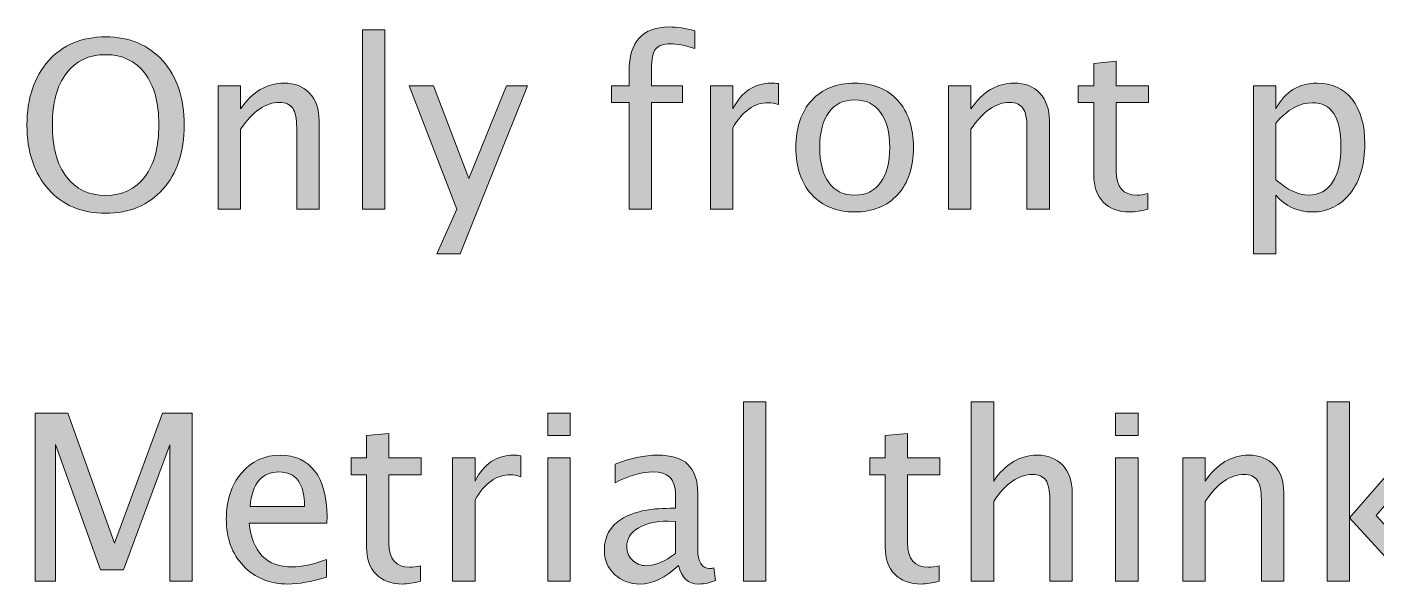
# Model space of a CAD drawing. Header units: inches. Extents: x 4 to 816, y 71 to 806.
# Drawn here: x 9.08 to 50.3, y 741.16 to 758.18 of the extents above; entities that cross this region are included whole.
import ezdxf

# ---------------------------------------------------------------- set-up
doc = ezdxf.new("R2010")
doc.units = ezdxf.units.IN
doc.header["$MEASUREMENT"] = 0
doc.layers.add('Layer 1', color=7, linetype='Continuous')

# ---------------------------------------------------------------- blocks, each defined once
blk = doc.blocks.new('block 344')
at = {"layer": 'Layer 1', "true_color": 0x231f20}
h = blk.add_hatch(color=250, dxfattribs=at)
h.dxf.hatch_style = 2
h.paths.add_polyline_path([(19.323, 752.614), (19.323, 758.09), (20.006, 758.09), (20.006, 752.614)])
h = blk.add_hatch(color=250, dxfattribs=at)
h.dxf.hatch_style = 2
edge = h.paths.add_edge_path()
edge.add_spline(control_points=[(27.462, 752.614), (27.462, 752.614), (27.462, 755.867), (27.462, 755.867), (27.462, 755.867), (26.928, 755.867), (26.928, 755.867), (26.928, 755.867), (26.928, 756.38), (26.928, 756.38), (26.928, 756.38), (27.462, 756.38), (27.462, 756.38), (27.462, 756.38), (27.462, 756.831), (27.462, 756.831), (27.462, 757.728), (27.871, 758.177), (28.689, 758.177), (28.918, 758.177), (29.178, 758.138), (29.47, 758.062), (29.47, 758.062), (29.47, 757.518), (29.47, 757.518), (29.161, 757.615), (28.914, 757.663), (28.729, 757.663), (28.504, 757.663), (28.351, 757.61), (28.268, 757.502), (28.186, 757.395), (28.145, 757.195), (28.145, 756.904), (28.145, 756.904), (28.145, 756.38), (28.145, 756.38), (28.145, 756.38), (29.088, 756.38), (29.088, 756.38), (29.088, 756.38), (29.088, 755.867), (29.088, 755.867), (29.088, 755.867), (28.145, 755.867), (28.145, 755.867), (28.145, 755.867), (28.145, 752.614), (28.145, 752.614), (28.145, 752.614), (27.462, 752.614), (27.462, 752.614)], knot_values=[0, 0, 0, 0, 1, 1, 1, 2, 2, 2, 3, 3, 3, 4, 4, 4, 5, 5, 5, 6, 6, 6, 7, 7, 7, 8, 8, 8, 9, 9, 9, 10, 10, 10, 11, 11, 11, 12, 12, 12, 13, 13, 13, 14, 14, 14, 15, 15, 15, 16, 16, 16, 17, 17, 17, 17], degree=3, periodic=1)
h = blk.add_hatch(color=250, dxfattribs=at)
h.dxf.hatch_style = 2
edge = h.paths.add_edge_path()
edge.add_spline(control_points=[(11.475, 752.486), (10.747, 752.486), (10.165, 752.73), (9.729, 753.219), (9.293, 753.708), (9.075, 754.362), (9.075, 755.18), (9.075, 755.999), (9.293, 756.653), (9.729, 757.141), (10.165, 757.63), (10.747, 757.875), (11.475, 757.875), (12.203, 757.875), (12.785, 757.63), (13.221, 757.141), (13.657, 756.653), (13.875, 755.999), (13.875, 755.18), (13.875, 754.362), (13.657, 753.708), (13.221, 753.219), (12.785, 752.73), (12.203, 752.486), (11.475, 752.486)], knot_values=[0, 0, 0, 0, 1, 1, 1, 2, 2, 2, 3, 3, 3, 4, 4, 4, 5, 5, 5, 6, 6, 6, 7, 7, 7, 8, 8, 8, 8], degree=3, periodic=1)
edge = h.paths.add_edge_path()
edge.add_spline(control_points=[(11.475, 753.03), (11.986, 753.03), (12.385, 753.221), (12.672, 753.601), (12.958, 753.981), (13.102, 754.51), (13.102, 755.187), (13.102, 755.86), (12.958, 756.386), (12.672, 756.763), (12.385, 757.141), (11.986, 757.331), (11.475, 757.331), (10.964, 757.331), (10.565, 757.141), (10.279, 756.763), (9.992, 756.386), (9.849, 755.86), (9.849, 755.187), (9.849, 754.51), (9.992, 753.981), (10.279, 753.601), (10.565, 753.221), (10.964, 753.03), (11.475, 753.03)], knot_values=[0, 0, 0, 0, 1, 1, 1, 2, 2, 2, 3, 3, 3, 4, 4, 4, 5, 5, 5, 6, 6, 6, 7, 7, 7, 8, 8, 8, 8], degree=3, periodic=1)
h = blk.add_hatch(color=250, dxfattribs=at)
h.dxf.hatch_style = 2
edge = h.paths.add_edge_path()
edge.add_spline(control_points=[(43.299, 752.614), (43.089, 752.556), (42.906, 752.527), (42.751, 752.527), (42.405, 752.527), (42.134, 752.627), (41.94, 752.826), (41.746, 753.024), (41.649, 753.301), (41.649, 753.655), (41.649, 753.655), (41.649, 755.867), (41.649, 755.867), (41.649, 755.867), (41.177, 755.867), (41.177, 755.867), (41.177, 755.867), (41.177, 756.38), (41.177, 756.38), (41.177, 756.38), (41.649, 756.38), (41.649, 756.38), (41.649, 756.38), (41.649, 757.064), (41.649, 757.064), (41.649, 757.064), (42.332, 757.129), (42.332, 757.129), (42.332, 757.129), (42.332, 756.38), (42.332, 756.38), (42.332, 756.38), (43.317, 756.38), (43.317, 756.38), (43.317, 756.38), (43.317, 755.867), (43.317, 755.867), (43.317, 755.867), (42.332, 755.867), (42.332, 755.867), (42.332, 755.867), (42.332, 753.779), (42.332, 753.779), (42.332, 753.287), (42.545, 753.041), (42.97, 753.041), (43.06, 753.041), (43.17, 753.056), (43.299, 753.086), (43.299, 753.086), (43.299, 752.614), (43.299, 752.614)], knot_values=[0, 0, 0, 0, 1, 1, 1, 2, 2, 2, 3, 3, 3, 4, 4, 4, 5, 5, 5, 6, 6, 6, 7, 7, 7, 8, 8, 8, 9, 9, 9, 10, 10, 10, 11, 11, 11, 12, 12, 12, 13, 13, 13, 14, 14, 14, 15, 15, 15, 16, 16, 16, 17, 17, 17, 17], degree=3, periodic=1)
h = blk.add_hatch(color=250, dxfattribs=at)
h.dxf.hatch_style = 2
edge = h.paths.add_edge_path()
edge.add_spline(control_points=[(14.915, 752.614), (14.915, 752.614), (14.915, 756.38), (14.915, 756.38), (14.915, 756.38), (15.598, 756.38), (15.598, 756.38), (15.598, 756.38), (15.598, 755.673), (15.598, 755.673), (15.959, 756.2), (16.401, 756.463), (16.923, 756.463), (17.251, 756.463), (17.512, 756.36), (17.705, 756.153), (17.898, 755.946), (17.995, 755.668), (17.995, 755.319), (17.995, 755.319), (17.995, 752.614), (17.995, 752.614), (17.995, 752.614), (17.311, 752.614), (17.311, 752.614), (17.311, 752.614), (17.311, 755.097), (17.311, 755.097), (17.311, 755.377), (17.27, 755.576), (17.188, 755.695), (17.106, 755.814), (16.97, 755.874), (16.781, 755.874), (16.362, 755.874), (15.968, 755.6), (15.598, 755.052), (15.598, 755.052), (15.598, 752.614), (15.598, 752.614), (15.598, 752.614), (14.915, 752.614), (14.915, 752.614)], knot_values=[0, 0, 0, 0, 1, 1, 1, 2, 2, 2, 3, 3, 3, 4, 4, 4, 5, 5, 5, 6, 6, 6, 7, 7, 7, 8, 8, 8, 9, 9, 9, 10, 10, 10, 11, 11, 11, 12, 12, 12, 13, 13, 13, 14, 14, 14, 14], degree=3, periodic=1)
h = blk.add_hatch(color=250, dxfattribs=at)
h.dxf.hatch_style = 2
edge = h.paths.add_edge_path()
edge.add_spline(control_points=[(29.945, 752.614), (29.945, 752.614), (29.945, 756.38), (29.945, 756.38), (29.945, 756.38), (30.628, 756.38), (30.628, 756.38), (30.628, 756.38), (30.628, 755.673), (30.628, 755.673), (30.898, 756.2), (31.291, 756.463), (31.807, 756.463), (31.876, 756.463), (31.949, 756.458), (32.025, 756.446), (32.025, 756.446), (32.025, 755.805), (32.025, 755.805), (31.908, 755.844), (31.804, 755.864), (31.713, 755.864), (31.281, 755.864), (30.919, 755.607), (30.628, 755.095), (30.628, 755.095), (30.628, 752.614), (30.628, 752.614), (30.628, 752.614), (29.945, 752.614), (29.945, 752.614)], knot_values=[0, 0, 0, 0, 1, 1, 1, 2, 2, 2, 3, 3, 3, 4, 4, 4, 5, 5, 5, 6, 6, 6, 7, 7, 7, 8, 8, 8, 9, 9, 9, 10, 10, 10, 10], degree=3, periodic=1)
h = blk.add_hatch(color=250, dxfattribs=at)
h.dxf.hatch_style = 2
edge = h.paths.add_edge_path()
edge.add_spline(control_points=[(34.349, 752.527), (33.796, 752.527), (33.359, 752.704), (33.036, 753.058), (32.714, 753.412), (32.553, 753.892), (32.553, 754.497), (32.553, 755.103), (32.714, 755.582), (33.036, 755.935), (33.359, 756.287), (33.796, 756.463), (34.349, 756.463), (34.901, 756.463), (35.339, 756.287), (35.661, 755.935), (35.984, 755.582), (36.145, 755.103), (36.145, 754.497), (36.145, 753.892), (35.984, 753.412), (35.661, 753.058), (35.339, 752.704), (34.901, 752.527), (34.349, 752.527)], knot_values=[0, 0, 0, 0, 1, 1, 1, 2, 2, 2, 3, 3, 3, 4, 4, 4, 5, 5, 5, 6, 6, 6, 7, 7, 7, 8, 8, 8, 8], degree=3, periodic=1)
edge = h.paths.add_edge_path()
edge.add_spline(control_points=[(34.347, 753.041), (34.686, 753.041), (34.949, 753.168), (35.136, 753.422), (35.323, 753.676), (35.417, 754.035), (35.417, 754.497), (35.417, 754.96), (35.323, 755.317), (35.136, 755.57), (34.949, 755.824), (34.686, 755.95), (34.347, 755.95), (34.008, 755.95), (33.745, 755.824), (33.559, 755.57), (33.374, 755.317), (33.281, 754.96), (33.281, 754.497), (33.281, 754.035), (33.374, 753.676), (33.559, 753.422), (33.745, 753.168), (34.008, 753.041), (34.347, 753.041)], knot_values=[0, 0, 0, 0, 1, 1, 1, 2, 2, 2, 3, 3, 3, 4, 4, 4, 5, 5, 5, 6, 6, 6, 7, 7, 7, 8, 8, 8, 8], degree=3, periodic=1)
h = blk.add_hatch(color=250, dxfattribs=at)
h.dxf.hatch_style = 2
edge = h.paths.add_edge_path()
edge.add_spline(control_points=[(37.213, 752.614), (37.213, 752.614), (37.213, 756.38), (37.213, 756.38), (37.213, 756.38), (37.896, 756.38), (37.896, 756.38), (37.896, 756.38), (37.896, 755.673), (37.896, 755.673), (38.257, 756.2), (38.699, 756.463), (39.221, 756.463), (39.549, 756.463), (39.81, 756.36), (40.003, 756.153), (40.196, 755.946), (40.293, 755.668), (40.293, 755.319), (40.293, 755.319), (40.293, 752.614), (40.293, 752.614), (40.293, 752.614), (39.609, 752.614), (39.609, 752.614), (39.609, 752.614), (39.609, 755.097), (39.609, 755.097), (39.609, 755.377), (39.568, 755.576), (39.486, 755.695), (39.404, 755.814), (39.268, 755.874), (39.079, 755.874), (38.661, 755.874), (38.266, 755.6), (37.896, 755.052), (37.896, 755.052), (37.896, 752.614), (37.896, 752.614), (37.896, 752.614), (37.213, 752.614), (37.213, 752.614)], knot_values=[0, 0, 0, 0, 1, 1, 1, 2, 2, 2, 3, 3, 3, 4, 4, 4, 5, 5, 5, 6, 6, 6, 7, 7, 7, 8, 8, 8, 9, 9, 9, 10, 10, 10, 11, 11, 11, 12, 12, 12, 13, 13, 13, 14, 14, 14, 14], degree=3, periodic=1)
h = blk.add_hatch(color=250, dxfattribs=at)
h.dxf.hatch_style = 2
edge = h.paths.add_edge_path()
edge.add_spline(control_points=[(46.524, 751.244), (46.524, 751.244), (46.524, 756.38), (46.524, 756.38), (46.524, 756.38), (47.207, 756.38), (47.207, 756.38), (47.207, 756.38), (47.207, 755.673), (47.207, 755.673), (47.487, 756.2), (47.907, 756.463), (48.466, 756.463), (48.919, 756.463), (49.276, 756.298), (49.536, 755.968), (49.796, 755.637), (49.926, 755.185), (49.926, 754.612), (49.926, 753.987), (49.779, 753.484), (49.484, 753.101), (49.189, 752.719), (48.802, 752.527), (48.321, 752.527), (47.874, 752.527), (47.503, 752.699), (47.207, 753.041), (47.207, 753.041), (47.207, 751.244), (47.207, 751.244), (47.207, 751.244), (46.524, 751.244), (46.524, 751.244)], knot_values=[0, 0, 0, 0, 1, 1, 1, 2, 2, 2, 3, 3, 3, 4, 4, 4, 5, 5, 5, 6, 6, 6, 7, 7, 7, 8, 8, 8, 9, 9, 9, 10, 10, 10, 11, 11, 11, 11], degree=3, periodic=1)
edge = h.paths.add_edge_path()
edge.add_spline(control_points=[(47.207, 753.512), (47.559, 753.198), (47.894, 753.041), (48.213, 753.041), (48.527, 753.041), (48.77, 753.172), (48.941, 753.434), (49.112, 753.696), (49.198, 754.065), (49.198, 754.54), (49.198, 755.423), (48.907, 755.864), (48.324, 755.864), (47.943, 755.864), (47.57, 755.657), (47.207, 755.243), (47.207, 755.243), (47.207, 753.512), (47.207, 753.512)], knot_values=[0, 0, 0, 0, 1, 1, 1, 2, 2, 2, 3, 3, 3, 4, 4, 4, 5, 5, 5, 6, 6, 6, 6], degree=3, periodic=1)
h = blk.add_hatch(color=250, dxfattribs=at)
h.dxf.hatch_style = 2
h.paths.add_polyline_path([(21.592, 751.244), (22.204, 752.615), (20.748, 756.38), (21.488, 756.38), (22.566, 753.546), (23.715, 756.38), (24.362, 756.38), (22.305, 751.244)])
at = {"layer": 'Layer 1', "lineweight": 0}
for points in [[(19.323, 752.614), (19.323, 758.09), (20.006, 758.09), (20.006, 752.614), (19.323, 752.614)], [(21.592, 751.244), (22.204, 752.615), (20.748, 756.38), (21.488, 756.38), (22.566, 753.546), (23.715, 756.38), (24.362, 756.38), (22.305, 751.244), (21.592, 751.244)]]:
    blk.add_lwpolyline(points, dxfattribs=at)
for points, knots in [([(27.462, 752.614), (27.462, 752.614), (27.462, 755.867), (27.462, 755.867), (27.462, 755.867), (26.928, 755.867), (26.928, 755.867), (26.928, 755.867), (26.928, 756.38), (26.928, 756.38), (26.928, 756.38), (27.462, 756.38), (27.462, 756.38), (27.462, 756.38), (27.462, 756.831), (27.462, 756.831), (27.462, 757.728), (27.871, 758.177), (28.689, 758.177), (28.918, 758.177), (29.178, 758.138), (29.47, 758.062), (29.47, 758.062), (29.47, 757.518), (29.47, 757.518), (29.161, 757.615), (28.914, 757.663), (28.729, 757.663), (28.504, 757.663), (28.351, 757.61), (28.268, 757.502), (28.186, 757.395), (28.145, 757.195), (28.145, 756.904), (28.145, 756.904), (28.145, 756.38), (28.145, 756.38), (28.145, 756.38), (29.088, 756.38), (29.088, 756.38), (29.088, 756.38), (29.088, 755.867), (29.088, 755.867), (29.088, 755.867), (28.145, 755.867), (28.145, 755.867), (28.145, 755.867), (28.145, 752.614), (28.145, 752.614), (28.145, 752.614), (27.462, 752.614), (27.462, 752.614)], [0, 0, 0, 0, 1, 1, 1, 2, 2, 2, 3, 3, 3, 4, 4, 4, 5, 5, 5, 6, 6, 6, 7, 7, 7, 8, 8, 8, 9, 9, 9, 10, 10, 10, 11, 11, 11, 12, 12, 12, 13, 13, 13, 14, 14, 14, 15, 15, 15, 16, 16, 16, 17, 17, 17, 17]), ([(11.475, 752.486), (10.747, 752.486), (10.165, 752.73), (9.729, 753.219), (9.293, 753.708), (9.075, 754.362), (9.075, 755.18), (9.075, 755.999), (9.293, 756.653), (9.729, 757.141), (10.165, 757.63), (10.747, 757.875), (11.475, 757.875), (12.203, 757.875), (12.785, 757.63), (13.221, 757.141), (13.657, 756.653), (13.875, 755.999), (13.875, 755.18), (13.875, 754.362), (13.657, 753.708), (13.221, 753.219), (12.785, 752.73), (12.203, 752.486), (11.475, 752.486)], [0, 0, 0, 0, 1, 1, 1, 2, 2, 2, 3, 3, 3, 4, 4, 4, 5, 5, 5, 6, 6, 6, 7, 7, 7, 8, 8, 8, 8]), ([(11.475, 753.03), (11.986, 753.03), (12.385, 753.221), (12.672, 753.601), (12.958, 753.981), (13.102, 754.51), (13.102, 755.187), (13.102, 755.86), (12.958, 756.386), (12.672, 756.763), (12.385, 757.141), (11.986, 757.331), (11.475, 757.331), (10.964, 757.331), (10.565, 757.141), (10.279, 756.763), (9.992, 756.386), (9.849, 755.86), (9.849, 755.187), (9.849, 754.51), (9.992, 753.981), (10.279, 753.601), (10.565, 753.221), (10.964, 753.03), (11.475, 753.03)], [0, 0, 0, 0, 1, 1, 1, 2, 2, 2, 3, 3, 3, 4, 4, 4, 5, 5, 5, 6, 6, 6, 7, 7, 7, 8, 8, 8, 8]), ([(43.299, 752.614), (43.089, 752.556), (42.906, 752.527), (42.751, 752.527), (42.405, 752.527), (42.134, 752.627), (41.94, 752.826), (41.746, 753.024), (41.649, 753.301), (41.649, 753.655), (41.649, 753.655), (41.649, 755.867), (41.649, 755.867), (41.649, 755.867), (41.177, 755.867), (41.177, 755.867), (41.177, 755.867), (41.177, 756.38), (41.177, 756.38), (41.177, 756.38), (41.649, 756.38), (41.649, 756.38), (41.649, 756.38), (41.649, 757.064), (41.649, 757.064), (41.649, 757.064), (42.332, 757.129), (42.332, 757.129), (42.332, 757.129), (42.332, 756.38), (42.332, 756.38), (42.332, 756.38), (43.317, 756.38), (43.317, 756.38), (43.317, 756.38), (43.317, 755.867), (43.317, 755.867), (43.317, 755.867), (42.332, 755.867), (42.332, 755.867), (42.332, 755.867), (42.332, 753.779), (42.332, 753.779), (42.332, 753.287), (42.545, 753.041), (42.97, 753.041), (43.06, 753.041), (43.17, 753.056), (43.299, 753.086), (43.299, 753.086), (43.299, 752.614), (43.299, 752.614)], [0, 0, 0, 0, 1, 1, 1, 2, 2, 2, 3, 3, 3, 4, 4, 4, 5, 5, 5, 6, 6, 6, 7, 7, 7, 8, 8, 8, 9, 9, 9, 10, 10, 10, 11, 11, 11, 12, 12, 12, 13, 13, 13, 14, 14, 14, 15, 15, 15, 16, 16, 16, 17, 17, 17, 17]), ([(14.915, 752.614), (14.915, 752.614), (14.915, 756.38), (14.915, 756.38), (14.915, 756.38), (15.598, 756.38), (15.598, 756.38), (15.598, 756.38), (15.598, 755.673), (15.598, 755.673), (15.959, 756.2), (16.401, 756.463), (16.923, 756.463), (17.251, 756.463), (17.512, 756.36), (17.705, 756.153), (17.898, 755.946), (17.995, 755.668), (17.995, 755.319), (17.995, 755.319), (17.995, 752.614), (17.995, 752.614), (17.995, 752.614), (17.311, 752.614), (17.311, 752.614), (17.311, 752.614), (17.311, 755.097), (17.311, 755.097), (17.311, 755.377), (17.27, 755.576), (17.188, 755.695), (17.106, 755.814), (16.97, 755.874), (16.781, 755.874), (16.362, 755.874), (15.968, 755.6), (15.598, 755.052), (15.598, 755.052), (15.598, 752.614), (15.598, 752.614), (15.598, 752.614), (14.915, 752.614), (14.915, 752.614)], [0, 0, 0, 0, 1, 1, 1, 2, 2, 2, 3, 3, 3, 4, 4, 4, 5, 5, 5, 6, 6, 6, 7, 7, 7, 8, 8, 8, 9, 9, 9, 10, 10, 10, 11, 11, 11, 12, 12, 12, 13, 13, 13, 14, 14, 14, 14]), ([(29.945, 752.614), (29.945, 752.614), (29.945, 756.38), (29.945, 756.38), (29.945, 756.38), (30.628, 756.38), (30.628, 756.38), (30.628, 756.38), (30.628, 755.673), (30.628, 755.673), (30.898, 756.2), (31.291, 756.463), (31.807, 756.463), (31.876, 756.463), (31.949, 756.458), (32.025, 756.446), (32.025, 756.446), (32.025, 755.805), (32.025, 755.805), (31.908, 755.844), (31.804, 755.864), (31.713, 755.864), (31.281, 755.864), (30.919, 755.607), (30.628, 755.095), (30.628, 755.095), (30.628, 752.614), (30.628, 752.614), (30.628, 752.614), (29.945, 752.614), (29.945, 752.614)], [0, 0, 0, 0, 1, 1, 1, 2, 2, 2, 3, 3, 3, 4, 4, 4, 5, 5, 5, 6, 6, 6, 7, 7, 7, 8, 8, 8, 9, 9, 9, 10, 10, 10, 10]), ([(34.349, 752.527), (33.796, 752.527), (33.359, 752.704), (33.036, 753.058), (32.714, 753.412), (32.553, 753.892), (32.553, 754.497), (32.553, 755.103), (32.714, 755.582), (33.036, 755.935), (33.359, 756.287), (33.796, 756.463), (34.349, 756.463), (34.901, 756.463), (35.339, 756.287), (35.661, 755.935), (35.984, 755.582), (36.145, 755.103), (36.145, 754.497), (36.145, 753.892), (35.984, 753.412), (35.661, 753.058), (35.339, 752.704), (34.901, 752.527), (34.349, 752.527)], [0, 0, 0, 0, 1, 1, 1, 2, 2, 2, 3, 3, 3, 4, 4, 4, 5, 5, 5, 6, 6, 6, 7, 7, 7, 8, 8, 8, 8]), ([(37.213, 752.614), (37.213, 752.614), (37.213, 756.38), (37.213, 756.38), (37.213, 756.38), (37.896, 756.38), (37.896, 756.38), (37.896, 756.38), (37.896, 755.673), (37.896, 755.673), (38.257, 756.2), (38.699, 756.463), (39.221, 756.463), (39.549, 756.463), (39.81, 756.36), (40.003, 756.153), (40.196, 755.946), (40.293, 755.668), (40.293, 755.319), (40.293, 755.319), (40.293, 752.614), (40.293, 752.614), (40.293, 752.614), (39.609, 752.614), (39.609, 752.614), (39.609, 752.614), (39.609, 755.097), (39.609, 755.097), (39.609, 755.377), (39.568, 755.576), (39.486, 755.695), (39.404, 755.814), (39.268, 755.874), (39.079, 755.874), (38.661, 755.874), (38.266, 755.6), (37.896, 755.052), (37.896, 755.052), (37.896, 752.614), (37.896, 752.614), (37.896, 752.614), (37.213, 752.614), (37.213, 752.614)], [0, 0, 0, 0, 1, 1, 1, 2, 2, 2, 3, 3, 3, 4, 4, 4, 5, 5, 5, 6, 6, 6, 7, 7, 7, 8, 8, 8, 9, 9, 9, 10, 10, 10, 11, 11, 11, 12, 12, 12, 13, 13, 13, 14, 14, 14, 14]), ([(46.524, 751.244), (46.524, 751.244), (46.524, 756.38), (46.524, 756.38), (46.524, 756.38), (47.207, 756.38), (47.207, 756.38), (47.207, 756.38), (47.207, 755.673), (47.207, 755.673), (47.487, 756.2), (47.907, 756.463), (48.466, 756.463), (48.919, 756.463), (49.276, 756.298), (49.536, 755.968), (49.796, 755.637), (49.926, 755.185), (49.926, 754.612), (49.926, 753.987), (49.779, 753.484), (49.484, 753.101), (49.189, 752.719), (48.802, 752.527), (48.321, 752.527), (47.874, 752.527), (47.503, 752.699), (47.207, 753.041), (47.207, 753.041), (47.207, 751.244), (47.207, 751.244), (47.207, 751.244), (46.524, 751.244), (46.524, 751.244)], [0, 0, 0, 0, 1, 1, 1, 2, 2, 2, 3, 3, 3, 4, 4, 4, 5, 5, 5, 6, 6, 6, 7, 7, 7, 8, 8, 8, 9, 9, 9, 10, 10, 10, 11, 11, 11, 11]), ([(34.347, 753.041), (34.686, 753.041), (34.949, 753.168), (35.136, 753.422), (35.323, 753.676), (35.417, 754.035), (35.417, 754.497), (35.417, 754.96), (35.323, 755.317), (35.136, 755.57), (34.949, 755.824), (34.686, 755.95), (34.347, 755.95), (34.008, 755.95), (33.745, 755.824), (33.559, 755.57), (33.374, 755.317), (33.281, 754.96), (33.281, 754.497), (33.281, 754.035), (33.374, 753.676), (33.559, 753.422), (33.745, 753.168), (34.008, 753.041), (34.347, 753.041)], [0, 0, 0, 0, 1, 1, 1, 2, 2, 2, 3, 3, 3, 4, 4, 4, 5, 5, 5, 6, 6, 6, 7, 7, 7, 8, 8, 8, 8]), ([(47.207, 753.512), (47.559, 753.198), (47.894, 753.041), (48.213, 753.041), (48.527, 753.041), (48.77, 753.172), (48.941, 753.434), (49.112, 753.696), (49.198, 754.065), (49.198, 754.54), (49.198, 755.423), (48.907, 755.864), (48.324, 755.864), (47.943, 755.864), (47.57, 755.657), (47.207, 755.243), (47.207, 755.243), (47.207, 753.512), (47.207, 753.512)], [0, 0, 0, 0, 1, 1, 1, 2, 2, 2, 3, 3, 3, 4, 4, 4, 5, 5, 5, 6, 6, 6, 6])]:
    blk.add_open_spline(points, degree=3, knots=knots, dxfattribs=at)
blk = doc.blocks.new('block 343')
at = {"layer": 'Layer 1'}
blk.add_blockref('block 344', (0, 0), dxfattribs=at)
blk = doc.blocks.new('block 346')
at = {"layer": 'Layer 1', "true_color": 0x231f20}
h = blk.add_hatch(color=250, dxfattribs=at)
h.dxf.hatch_style = 2
h.paths.add_polyline_path([(30.953, 741.25), (30.953, 746.726), (31.636, 746.726), (31.636, 741.25)])
h = blk.add_hatch(color=250, dxfattribs=at)
h.dxf.hatch_style = 2
edge = h.paths.add_edge_path()
edge.add_spline(control_points=[(37.91, 741.25), (37.91, 741.25), (37.91, 746.726), (37.91, 746.726), (37.91, 746.726), (38.593, 746.726), (38.593, 746.726), (38.593, 746.726), (38.593, 744.309), (38.593, 744.309), (38.954, 744.836), (39.395, 745.099), (39.918, 745.099), (40.246, 745.099), (40.507, 744.996), (40.7, 744.789), (40.893, 744.582), (40.989, 744.304), (40.989, 743.955), (40.989, 743.955), (40.989, 741.25), (40.989, 741.25), (40.989, 741.25), (40.306, 741.25), (40.306, 741.25), (40.306, 741.25), (40.306, 743.733), (40.306, 743.733), (40.306, 744.013), (40.265, 744.212), (40.183, 744.331), (40.101, 744.45), (39.965, 744.51), (39.776, 744.51), (39.357, 744.51), (38.963, 744.236), (38.593, 743.688), (38.593, 743.688), (38.593, 741.25), (38.593, 741.25), (38.593, 741.25), (37.91, 741.25), (37.91, 741.25)], knot_values=[0, 0, 0, 0, 1, 1, 1, 2, 2, 2, 3, 3, 3, 4, 4, 4, 5, 5, 5, 6, 6, 6, 7, 7, 7, 8, 8, 8, 9, 9, 9, 10, 10, 10, 11, 11, 11, 12, 12, 12, 13, 13, 13, 14, 14, 14, 14], degree=3, periodic=1)
h = blk.add_hatch(color=250, dxfattribs=at)
h.dxf.hatch_style = 2
h.paths.add_polyline_path([(48.778, 741.25), (48.778, 746.726), (49.461, 746.726), (49.461, 743.189), (51.056, 745.016), (51.793, 745.016), (50.267, 743.258), (52.108, 741.25), (51.233, 741.25), (49.461, 743.182), (49.461, 741.25)])
h = blk.add_hatch(color=250, dxfattribs=at)
h.dxf.hatch_style = 2
h.paths.add_polyline_path([(9.321, 741.25), (9.321, 746.383), (10.326, 746.383), (11.75, 742.412), (13.213, 746.383), (14.117, 746.383), (14.117, 741.25), (13.434, 741.25), (13.434, 745.419), (12.021, 741.594), (11.317, 741.594), (9.945, 745.429), (9.945, 741.25)])
h = blk.add_hatch(color=250, dxfattribs=at)
h.dxf.hatch_style = 2
h.paths.add_polyline_path([(24.978, 745.7), (24.978, 746.383), (25.661, 746.383), (25.661, 745.7)])
h.paths.add_polyline_path([(24.978, 741.25), (24.978, 745.016), (25.661, 745.016), (25.661, 741.25)])
h = blk.add_hatch(color=250, dxfattribs=at)
h.dxf.hatch_style = 2
h.paths.add_polyline_path([(42.317, 745.7), (42.317, 746.383), (43, 746.383), (43, 745.7)])
h.paths.add_polyline_path([(42.317, 741.25), (42.317, 745.016), (43, 745.016), (43, 741.25)])
h = blk.add_hatch(color=250, dxfattribs=at)
h.dxf.hatch_style = 2
edge = h.paths.add_edge_path()
edge.add_spline(control_points=[(21.094, 741.25), (20.884, 741.192), (20.701, 741.163), (20.546, 741.163), (20.2, 741.163), (19.929, 741.263), (19.735, 741.462), (19.541, 741.661), (19.444, 741.937), (19.444, 742.291), (19.444, 742.291), (19.444, 744.503), (19.444, 744.503), (19.444, 744.503), (18.972, 744.503), (18.972, 744.503), (18.972, 744.503), (18.972, 745.016), (18.972, 745.016), (18.972, 745.016), (19.444, 745.016), (19.444, 745.016), (19.444, 745.016), (19.444, 745.7), (19.444, 745.7), (19.444, 745.7), (20.127, 745.765), (20.127, 745.765), (20.127, 745.765), (20.127, 745.016), (20.127, 745.016), (20.127, 745.016), (21.112, 745.016), (21.112, 745.016), (21.112, 745.016), (21.112, 744.503), (21.112, 744.503), (21.112, 744.503), (20.127, 744.503), (20.127, 744.503), (20.127, 744.503), (20.127, 742.415), (20.127, 742.415), (20.127, 741.923), (20.339, 741.677), (20.765, 741.677), (20.855, 741.677), (20.965, 741.692), (21.094, 741.722), (21.094, 741.722), (21.094, 741.25), (21.094, 741.25)], knot_values=[0, 0, 0, 0, 1, 1, 1, 2, 2, 2, 3, 3, 3, 4, 4, 4, 5, 5, 5, 6, 6, 6, 7, 7, 7, 8, 8, 8, 9, 9, 9, 10, 10, 10, 11, 11, 11, 12, 12, 12, 13, 13, 13, 14, 14, 14, 15, 15, 15, 16, 16, 16, 17, 17, 17, 17], degree=3, periodic=1)
h = blk.add_hatch(color=250, dxfattribs=at)
h.dxf.hatch_style = 2
edge = h.paths.add_edge_path()
edge.add_spline(control_points=[(36.932, 741.25), (36.721, 741.192), (36.539, 741.163), (36.384, 741.163), (36.037, 741.163), (35.767, 741.263), (35.573, 741.462), (35.378, 741.661), (35.281, 741.937), (35.281, 742.291), (35.281, 742.291), (35.281, 744.503), (35.281, 744.503), (35.281, 744.503), (34.81, 744.503), (34.81, 744.503), (34.81, 744.503), (34.81, 745.016), (34.81, 745.016), (34.81, 745.016), (35.281, 745.016), (35.281, 745.016), (35.281, 745.016), (35.281, 745.7), (35.281, 745.7), (35.281, 745.7), (35.964, 745.765), (35.964, 745.765), (35.964, 745.765), (35.964, 745.016), (35.964, 745.016), (35.964, 745.016), (36.949, 745.016), (36.949, 745.016), (36.949, 745.016), (36.949, 744.503), (36.949, 744.503), (36.949, 744.503), (35.964, 744.503), (35.964, 744.503), (35.964, 744.503), (35.964, 742.415), (35.964, 742.415), (35.964, 741.923), (36.177, 741.677), (36.602, 741.677), (36.693, 741.677), (36.802, 741.692), (36.932, 741.722), (36.932, 741.722), (36.932, 741.25), (36.932, 741.25)], knot_values=[0, 0, 0, 0, 1, 1, 1, 2, 2, 2, 3, 3, 3, 4, 4, 4, 5, 5, 5, 6, 6, 6, 7, 7, 7, 8, 8, 8, 9, 9, 9, 10, 10, 10, 11, 11, 11, 12, 12, 12, 13, 13, 13, 14, 14, 14, 15, 15, 15, 16, 16, 16, 17, 17, 17, 17], degree=3, periodic=1)
h = blk.add_hatch(color=250, dxfattribs=at)
h.dxf.hatch_style = 2
edge = h.paths.add_edge_path()
edge.add_spline(control_points=[(18.22, 741.371), (17.762, 741.233), (17.37, 741.163), (17.044, 741.163), (16.487, 741.163), (16.034, 741.348), (15.685, 741.716), (15.335, 742.085), (15.161, 742.562), (15.161, 743.149), (15.161, 743.719), (15.315, 744.187), (15.624, 744.552), (15.933, 744.917), (16.327, 745.099), (16.808, 745.099), (17.264, 745.099), (17.616, 744.937), (17.864, 744.612), (18.113, 744.287), (18.237, 743.827), (18.237, 743.23), (18.237, 743.23), (18.234, 743.022), (18.234, 743.022), (18.234, 743.022), (15.858, 743.022), (15.858, 743.022), (15.957, 742.13), (16.396, 741.684), (17.172, 741.684), (17.457, 741.684), (17.806, 741.761), (18.22, 741.916), (18.22, 741.916), (18.22, 741.371), (18.22, 741.371)], knot_values=[0, 0, 0, 0, 1, 1, 1, 2, 2, 2, 3, 3, 3, 4, 4, 4, 5, 5, 5, 6, 6, 6, 7, 7, 7, 8, 8, 8, 9, 9, 9, 10, 10, 10, 11, 11, 11, 12, 12, 12, 12], degree=3, periodic=1)
edge = h.paths.add_edge_path()
edge.add_spline(control_points=[(15.889, 743.535), (15.889, 743.535), (17.55, 743.535), (17.55, 743.535), (17.55, 744.236), (17.289, 744.586), (16.767, 744.586), (16.242, 744.586), (15.949, 744.236), (15.889, 743.535)], knot_values=[0, 0, 0, 0, 1, 1, 1, 2, 2, 2, 3, 3, 3, 3], degree=3, periodic=1)
h = blk.add_hatch(color=250, dxfattribs=at)
h.dxf.hatch_style = 2
edge = h.paths.add_edge_path()
edge.add_spline(control_points=[(22.072, 741.25), (22.072, 741.25), (22.072, 745.016), (22.072, 745.016), (22.072, 745.016), (22.755, 745.016), (22.755, 745.016), (22.755, 745.016), (22.755, 744.309), (22.755, 744.309), (23.026, 744.836), (23.419, 745.099), (23.934, 745.099), (24.004, 745.099), (24.077, 745.094), (24.153, 745.082), (24.153, 745.082), (24.153, 744.441), (24.153, 744.441), (24.035, 744.48), (23.931, 744.5), (23.841, 744.5), (23.408, 744.5), (23.047, 744.243), (22.755, 743.731), (22.755, 743.731), (22.755, 741.25), (22.755, 741.25), (22.755, 741.25), (22.072, 741.25), (22.072, 741.25)], knot_values=[0, 0, 0, 0, 1, 1, 1, 2, 2, 2, 3, 3, 3, 4, 4, 4, 5, 5, 5, 6, 6, 6, 7, 7, 7, 8, 8, 8, 9, 9, 9, 10, 10, 10, 10], degree=3, periodic=1)
h = blk.add_hatch(color=250, dxfattribs=at)
h.dxf.hatch_style = 2
edge = h.paths.add_edge_path()
edge.add_spline(control_points=[(28.973, 741.729), (28.564, 741.352), (28.17, 741.163), (27.791, 741.163), (27.479, 741.163), (27.22, 741.261), (27.014, 741.457), (26.808, 741.652), (26.705, 741.899), (26.705, 742.197), (26.705, 742.608), (26.878, 742.925), (27.224, 743.145), (27.569, 743.366), (28.066, 743.476), (28.713, 743.476), (28.713, 743.476), (28.873, 743.476), (28.873, 743.476), (28.873, 743.476), (28.873, 743.931), (28.873, 743.931), (28.873, 744.368), (28.645, 744.586), (28.189, 744.586), (27.836, 744.586), (27.45, 744.475), (27.031, 744.253), (27.031, 744.253), (27.031, 744.819), (27.031, 744.819), (27.491, 745.006), (27.925, 745.099), (28.332, 745.099), (28.75, 745.099), (29.059, 745.004), (29.258, 744.813), (29.456, 744.623), (29.556, 744.328), (29.556, 743.931), (29.556, 743.931), (29.556, 742.225), (29.556, 742.225), (29.556, 741.834), (29.676, 741.638), (29.917, 741.638), (29.946, 741.638), (29.99, 741.643), (30.048, 741.653), (30.048, 741.653), (30.097, 741.274), (30.097, 741.274), (29.942, 741.201), (29.771, 741.163), (29.584, 741.163), (29.265, 741.163), (29.061, 741.352), (28.973, 741.729)], knot_values=[0, 0, 0, 0, 1, 1, 1, 2, 2, 2, 3, 3, 3, 4, 4, 4, 5, 5, 5, 6, 6, 6, 7, 7, 7, 8, 8, 8, 9, 9, 9, 10, 10, 10, 11, 11, 11, 12, 12, 12, 13, 13, 13, 14, 14, 14, 15, 15, 15, 16, 16, 16, 17, 17, 17, 18, 18, 18, 19, 19, 19, 19], degree=3, periodic=1)
edge = h.paths.add_edge_path()
edge.add_spline(control_points=[(28.873, 742.1), (28.873, 742.1), (28.873, 743.074), (28.873, 743.074), (28.873, 743.074), (28.654, 743.081), (28.654, 743.081), (28.275, 743.081), (27.969, 743.011), (27.737, 742.87), (27.505, 742.728), (27.389, 742.541), (27.389, 742.308), (27.389, 742.144), (27.446, 742.005), (27.562, 741.892), (27.677, 741.778), (27.818, 741.722), (27.985, 741.722), (28.269, 741.722), (28.565, 741.848), (28.873, 742.1)], knot_values=[0, 0, 0, 0, 1, 1, 1, 2, 2, 2, 3, 3, 3, 4, 4, 4, 5, 5, 5, 6, 6, 6, 7, 7, 7, 7], degree=3, periodic=1)
h = blk.add_hatch(color=250, dxfattribs=at)
h.dxf.hatch_style = 2
edge = h.paths.add_edge_path()
edge.add_spline(control_points=[(44.37, 741.25), (44.37, 741.25), (44.37, 745.016), (44.37, 745.016), (44.37, 745.016), (45.053, 745.016), (45.053, 745.016), (45.053, 745.016), (45.053, 744.309), (45.053, 744.309), (45.414, 744.836), (45.856, 745.099), (46.378, 745.099), (46.706, 745.099), (46.967, 744.996), (47.16, 744.789), (47.353, 744.582), (47.45, 744.304), (47.45, 743.955), (47.45, 743.955), (47.45, 741.25), (47.45, 741.25), (47.45, 741.25), (46.766, 741.25), (46.766, 741.25), (46.766, 741.25), (46.766, 743.733), (46.766, 743.733), (46.766, 744.013), (46.725, 744.212), (46.643, 744.331), (46.561, 744.45), (46.425, 744.51), (46.236, 744.51), (45.818, 744.51), (45.423, 744.236), (45.053, 743.688), (45.053, 743.688), (45.053, 741.25), (45.053, 741.25), (45.053, 741.25), (44.37, 741.25), (44.37, 741.25)], knot_values=[0, 0, 0, 0, 1, 1, 1, 2, 2, 2, 3, 3, 3, 4, 4, 4, 5, 5, 5, 6, 6, 6, 7, 7, 7, 8, 8, 8, 9, 9, 9, 10, 10, 10, 11, 11, 11, 12, 12, 12, 13, 13, 13, 14, 14, 14, 14], degree=3, periodic=1)
at = {"layer": 'Layer 1', "lineweight": 0}
for points in [[(30.953, 741.25), (30.953, 746.726), (31.636, 746.726), (31.636, 741.25), (30.953, 741.25)], [(48.778, 741.25), (48.778, 746.726), (49.461, 746.726), (49.461, 743.189), (51.056, 745.016), (51.793, 745.016), (50.267, 743.258), (52.108, 741.25), (51.233, 741.25), (49.461, 743.182), (49.461, 741.25), (48.778, 741.25)], [(9.321, 741.25), (9.321, 746.383), (10.326, 746.383), (11.75, 742.412), (13.213, 746.383), (14.117, 746.383), (14.117, 741.25), (13.434, 741.25), (13.434, 745.419), (12.021, 741.594), (11.317, 741.594), (9.945, 745.429), (9.945, 741.25), (9.321, 741.25)], [(24.978, 745.7), (24.978, 746.383), (25.661, 746.383), (25.661, 745.7), (24.978, 745.7)], [(42.317, 745.7), (42.317, 746.383), (43, 746.383), (43, 745.7), (42.317, 745.7)], [(24.978, 741.25), (24.978, 745.016), (25.661, 745.016), (25.661, 741.25), (24.978, 741.25)], [(42.317, 741.25), (42.317, 745.016), (43, 745.016), (43, 741.25), (42.317, 741.25)]]:
    blk.add_lwpolyline(points, dxfattribs=at)
for points, knots in [([(37.91, 741.25), (37.91, 741.25), (37.91, 746.726), (37.91, 746.726), (37.91, 746.726), (38.593, 746.726), (38.593, 746.726), (38.593, 746.726), (38.593, 744.309), (38.593, 744.309), (38.954, 744.836), (39.395, 745.099), (39.918, 745.099), (40.246, 745.099), (40.507, 744.996), (40.7, 744.789), (40.893, 744.582), (40.989, 744.304), (40.989, 743.955), (40.989, 743.955), (40.989, 741.25), (40.989, 741.25), (40.989, 741.25), (40.306, 741.25), (40.306, 741.25), (40.306, 741.25), (40.306, 743.733), (40.306, 743.733), (40.306, 744.013), (40.265, 744.212), (40.183, 744.331), (40.101, 744.45), (39.965, 744.51), (39.776, 744.51), (39.357, 744.51), (38.963, 744.236), (38.593, 743.688), (38.593, 743.688), (38.593, 741.25), (38.593, 741.25), (38.593, 741.25), (37.91, 741.25), (37.91, 741.25)], [0, 0, 0, 0, 1, 1, 1, 2, 2, 2, 3, 3, 3, 4, 4, 4, 5, 5, 5, 6, 6, 6, 7, 7, 7, 8, 8, 8, 9, 9, 9, 10, 10, 10, 11, 11, 11, 12, 12, 12, 13, 13, 13, 14, 14, 14, 14]), ([(21.094, 741.25), (20.884, 741.192), (20.701, 741.163), (20.546, 741.163), (20.2, 741.163), (19.929, 741.263), (19.735, 741.462), (19.541, 741.661), (19.444, 741.937), (19.444, 742.291), (19.444, 742.291), (19.444, 744.503), (19.444, 744.503), (19.444, 744.503), (18.972, 744.503), (18.972, 744.503), (18.972, 744.503), (18.972, 745.016), (18.972, 745.016), (18.972, 745.016), (19.444, 745.016), (19.444, 745.016), (19.444, 745.016), (19.444, 745.7), (19.444, 745.7), (19.444, 745.7), (20.127, 745.765), (20.127, 745.765), (20.127, 745.765), (20.127, 745.016), (20.127, 745.016), (20.127, 745.016), (21.112, 745.016), (21.112, 745.016), (21.112, 745.016), (21.112, 744.503), (21.112, 744.503), (21.112, 744.503), (20.127, 744.503), (20.127, 744.503), (20.127, 744.503), (20.127, 742.415), (20.127, 742.415), (20.127, 741.923), (20.339, 741.677), (20.765, 741.677), (20.855, 741.677), (20.965, 741.692), (21.094, 741.722), (21.094, 741.722), (21.094, 741.25), (21.094, 741.25)], [0, 0, 0, 0, 1, 1, 1, 2, 2, 2, 3, 3, 3, 4, 4, 4, 5, 5, 5, 6, 6, 6, 7, 7, 7, 8, 8, 8, 9, 9, 9, 10, 10, 10, 11, 11, 11, 12, 12, 12, 13, 13, 13, 14, 14, 14, 15, 15, 15, 16, 16, 16, 17, 17, 17, 17]), ([(36.932, 741.25), (36.721, 741.192), (36.539, 741.163), (36.384, 741.163), (36.037, 741.163), (35.767, 741.263), (35.573, 741.462), (35.378, 741.661), (35.281, 741.937), (35.281, 742.291), (35.281, 742.291), (35.281, 744.503), (35.281, 744.503), (35.281, 744.503), (34.81, 744.503), (34.81, 744.503), (34.81, 744.503), (34.81, 745.016), (34.81, 745.016), (34.81, 745.016), (35.281, 745.016), (35.281, 745.016), (35.281, 745.016), (35.281, 745.7), (35.281, 745.7), (35.281, 745.7), (35.964, 745.765), (35.964, 745.765), (35.964, 745.765), (35.964, 745.016), (35.964, 745.016), (35.964, 745.016), (36.949, 745.016), (36.949, 745.016), (36.949, 745.016), (36.949, 744.503), (36.949, 744.503), (36.949, 744.503), (35.964, 744.503), (35.964, 744.503), (35.964, 744.503), (35.964, 742.415), (35.964, 742.415), (35.964, 741.923), (36.177, 741.677), (36.602, 741.677), (36.693, 741.677), (36.802, 741.692), (36.932, 741.722), (36.932, 741.722), (36.932, 741.25), (36.932, 741.25)], [0, 0, 0, 0, 1, 1, 1, 2, 2, 2, 3, 3, 3, 4, 4, 4, 5, 5, 5, 6, 6, 6, 7, 7, 7, 8, 8, 8, 9, 9, 9, 10, 10, 10, 11, 11, 11, 12, 12, 12, 13, 13, 13, 14, 14, 14, 15, 15, 15, 16, 16, 16, 17, 17, 17, 17]), ([(18.22, 741.371), (17.762, 741.233), (17.37, 741.163), (17.044, 741.163), (16.487, 741.163), (16.034, 741.348), (15.685, 741.716), (15.335, 742.085), (15.161, 742.562), (15.161, 743.149), (15.161, 743.719), (15.315, 744.187), (15.624, 744.552), (15.933, 744.917), (16.327, 745.099), (16.808, 745.099), (17.264, 745.099), (17.616, 744.937), (17.864, 744.612), (18.113, 744.287), (18.237, 743.827), (18.237, 743.23), (18.237, 743.23), (18.234, 743.022), (18.234, 743.022), (18.234, 743.022), (15.858, 743.022), (15.858, 743.022), (15.957, 742.13), (16.396, 741.684), (17.172, 741.684), (17.457, 741.684), (17.806, 741.761), (18.22, 741.916), (18.22, 741.916), (18.22, 741.371), (18.22, 741.371)], [0, 0, 0, 0, 1, 1, 1, 2, 2, 2, 3, 3, 3, 4, 4, 4, 5, 5, 5, 6, 6, 6, 7, 7, 7, 8, 8, 8, 9, 9, 9, 10, 10, 10, 11, 11, 11, 12, 12, 12, 12]), ([(22.072, 741.25), (22.072, 741.25), (22.072, 745.016), (22.072, 745.016), (22.072, 745.016), (22.755, 745.016), (22.755, 745.016), (22.755, 745.016), (22.755, 744.309), (22.755, 744.309), (23.026, 744.836), (23.419, 745.099), (23.934, 745.099), (24.004, 745.099), (24.077, 745.094), (24.153, 745.082), (24.153, 745.082), (24.153, 744.441), (24.153, 744.441), (24.035, 744.48), (23.931, 744.5), (23.841, 744.5), (23.408, 744.5), (23.047, 744.243), (22.755, 743.731), (22.755, 743.731), (22.755, 741.25), (22.755, 741.25), (22.755, 741.25), (22.072, 741.25), (22.072, 741.25)], [0, 0, 0, 0, 1, 1, 1, 2, 2, 2, 3, 3, 3, 4, 4, 4, 5, 5, 5, 6, 6, 6, 7, 7, 7, 8, 8, 8, 9, 9, 9, 10, 10, 10, 10]), ([(28.973, 741.729), (28.564, 741.352), (28.17, 741.163), (27.791, 741.163), (27.479, 741.163), (27.22, 741.261), (27.014, 741.457), (26.808, 741.652), (26.705, 741.899), (26.705, 742.197), (26.705, 742.608), (26.878, 742.925), (27.224, 743.145), (27.569, 743.366), (28.066, 743.476), (28.713, 743.476), (28.713, 743.476), (28.873, 743.476), (28.873, 743.476), (28.873, 743.476), (28.873, 743.931), (28.873, 743.931), (28.873, 744.368), (28.645, 744.586), (28.189, 744.586), (27.836, 744.586), (27.45, 744.475), (27.031, 744.253), (27.031, 744.253), (27.031, 744.819), (27.031, 744.819), (27.491, 745.006), (27.925, 745.099), (28.332, 745.099), (28.75, 745.099), (29.059, 745.004), (29.258, 744.813), (29.456, 744.623), (29.556, 744.328), (29.556, 743.931), (29.556, 743.931), (29.556, 742.225), (29.556, 742.225), (29.556, 741.834), (29.676, 741.638), (29.917, 741.638), (29.946, 741.638), (29.99, 741.643), (30.048, 741.653), (30.048, 741.653), (30.097, 741.274), (30.097, 741.274), (29.942, 741.201), (29.771, 741.163), (29.584, 741.163), (29.265, 741.163), (29.061, 741.352), (28.973, 741.729)], [0, 0, 0, 0, 1, 1, 1, 2, 2, 2, 3, 3, 3, 4, 4, 4, 5, 5, 5, 6, 6, 6, 7, 7, 7, 8, 8, 8, 9, 9, 9, 10, 10, 10, 11, 11, 11, 12, 12, 12, 13, 13, 13, 14, 14, 14, 15, 15, 15, 16, 16, 16, 17, 17, 17, 18, 18, 18, 19, 19, 19, 19]), ([(44.37, 741.25), (44.37, 741.25), (44.37, 745.016), (44.37, 745.016), (44.37, 745.016), (45.053, 745.016), (45.053, 745.016), (45.053, 745.016), (45.053, 744.309), (45.053, 744.309), (45.414, 744.836), (45.856, 745.099), (46.378, 745.099), (46.706, 745.099), (46.967, 744.996), (47.16, 744.789), (47.353, 744.582), (47.45, 744.304), (47.45, 743.955), (47.45, 743.955), (47.45, 741.25), (47.45, 741.25), (47.45, 741.25), (46.766, 741.25), (46.766, 741.25), (46.766, 741.25), (46.766, 743.733), (46.766, 743.733), (46.766, 744.013), (46.725, 744.212), (46.643, 744.331), (46.561, 744.45), (46.425, 744.51), (46.236, 744.51), (45.818, 744.51), (45.423, 744.236), (45.053, 743.688), (45.053, 743.688), (45.053, 741.25), (45.053, 741.25), (45.053, 741.25), (44.37, 741.25), (44.37, 741.25)], [0, 0, 0, 0, 1, 1, 1, 2, 2, 2, 3, 3, 3, 4, 4, 4, 5, 5, 5, 6, 6, 6, 7, 7, 7, 8, 8, 8, 9, 9, 9, 10, 10, 10, 11, 11, 11, 12, 12, 12, 13, 13, 13, 14, 14, 14, 14]), ([(15.889, 743.535), (15.889, 743.535), (17.55, 743.535), (17.55, 743.535), (17.55, 744.236), (17.289, 744.586), (16.767, 744.586), (16.242, 744.586), (15.949, 744.236), (15.889, 743.535)], [0, 0, 0, 0, 1, 1, 1, 2, 2, 2, 3, 3, 3, 3]), ([(28.873, 742.1), (28.873, 742.1), (28.873, 743.074), (28.873, 743.074), (28.873, 743.074), (28.654, 743.081), (28.654, 743.081), (28.275, 743.081), (27.969, 743.011), (27.737, 742.87), (27.505, 742.728), (27.389, 742.541), (27.389, 742.308), (27.389, 742.144), (27.446, 742.005), (27.562, 741.892), (27.677, 741.778), (27.818, 741.722), (27.985, 741.722), (28.269, 741.722), (28.565, 741.848), (28.873, 742.1)], [0, 0, 0, 0, 1, 1, 1, 2, 2, 2, 3, 3, 3, 4, 4, 4, 5, 5, 5, 6, 6, 6, 7, 7, 7, 7])]:
    blk.add_open_spline(points, degree=3, knots=knots, dxfattribs=at)
blk = doc.blocks.new('block 345')
at = {"layer": 'Layer 1'}
blk.add_blockref('block 346', (0, 0), dxfattribs=at)

msp = doc.modelspace()

# ---------------------------------------------------------------- block references
at = {"layer": 'Layer 1'}
for name in ['block 343', 'block 345']:
    msp.add_blockref(name, (0, 0), dxfattribs=at)

doc.saveas('drawing.dxf')
